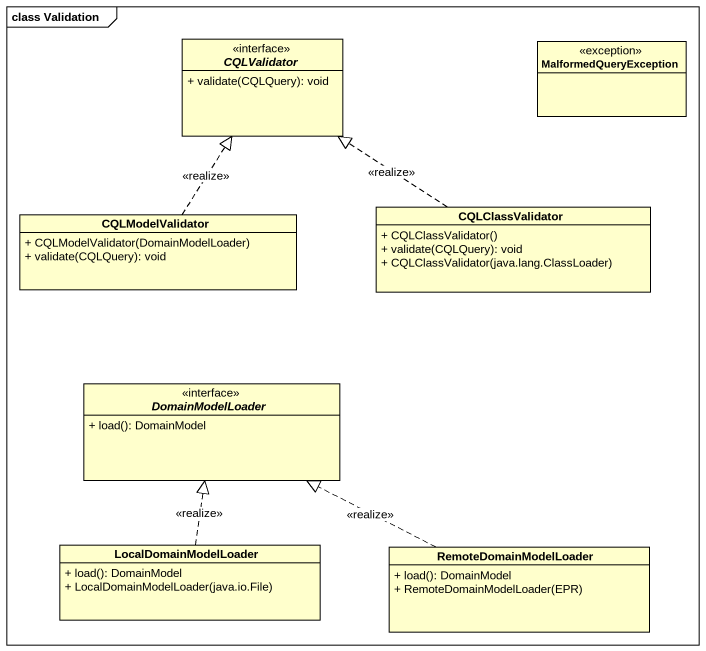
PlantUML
@startuml
mainframe class Validation
hide circle
hide empty members
skinparam classAttributeIconSize 0
interface CQLValidator <<interface>> {
  + validate(CQLQuery): void
}
class MalformedQueryException <<exception>>
class CQLModelValidator {
  + CQLModelValidator(DomainModelLoader)
  + validate(CQLQuery): void
}
class CQLClassValidator {
  + CQLClassValidator()
  + validate(CQLQuery): void
  + CQLClassValidator(java.lang.ClassLoader)
}
interface DomainModelLoader <<interface>> {
  + load(): DomainModel
}
class LocalDomainModelLoader {
  + load(): DomainModel
  + LocalDomainModelLoader(java.io.File)
}
class RemoteDomainModelLoader {
  + load(): DomainModel
  + RemoteDomainModelLoader(EPR)
}
CQLModelValidator .up.|> CQLValidator : <<realize>>
CQLClassValidator .up.|> CQLValidator : <<realize>>
LocalDomainModelLoader .up.|> DomainModelLoader : <<realize>>
RemoteDomainModelLoader .left.|> DomainModelLoader : <<realize>>
@enduml
